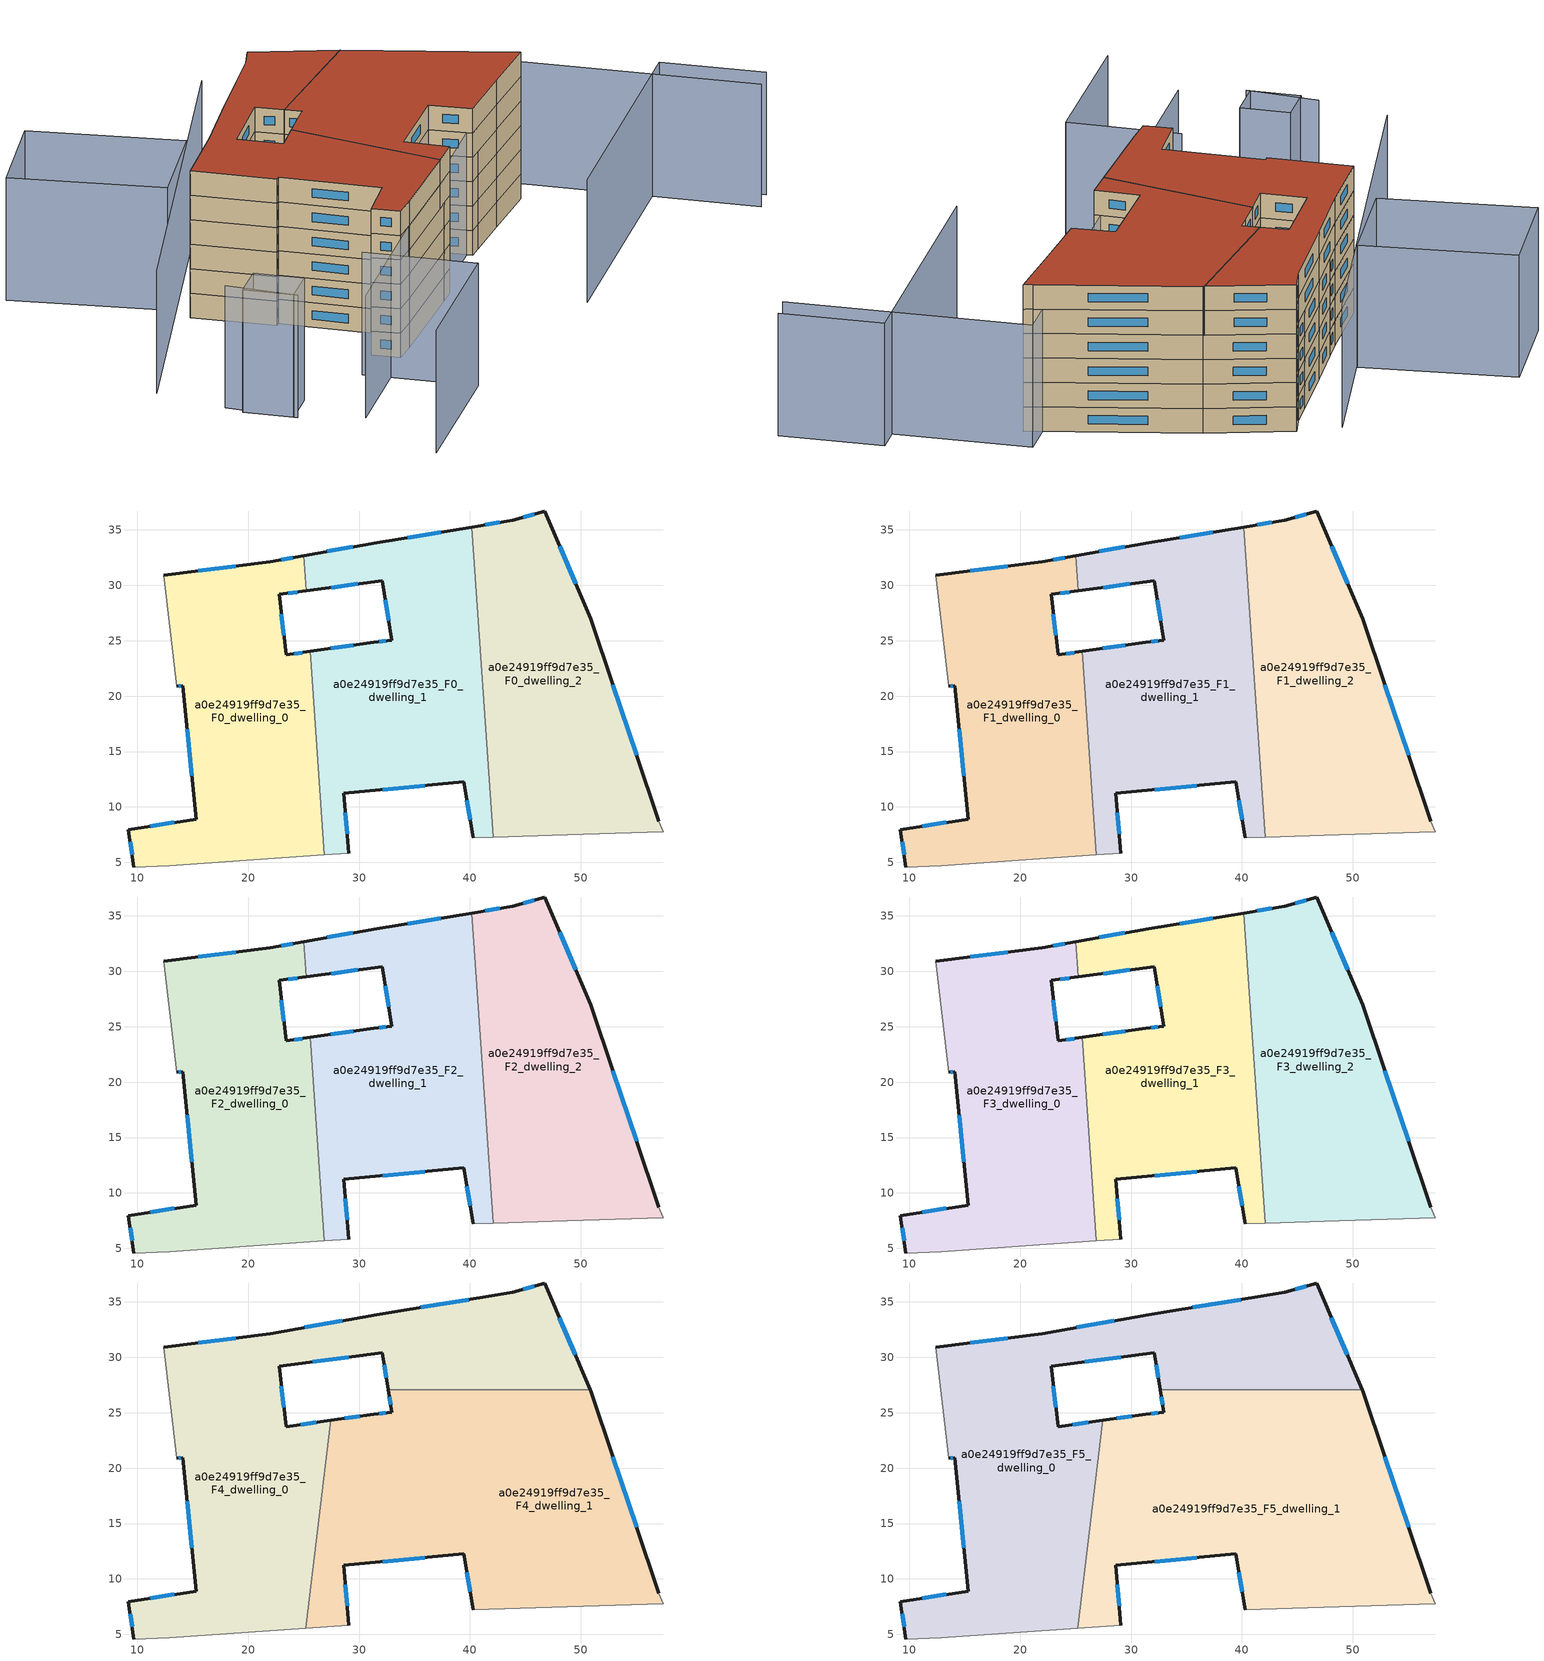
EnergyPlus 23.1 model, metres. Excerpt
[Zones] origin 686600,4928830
a0e24919ff9d7e35_F0_dwelling_0
 floor ground (EU_floor_Construction): 25.02,32.68 25.23,29.5 22.8,29.17 23.42,23.72 25.61,24.04 26.86,5.69 12.88,4.71 9.69,4.58 9.17,7.95 15.32,8.91 14.09,20.94 13.55,20.89 12.39,30.89 21.99,32.14 z0
 wall outside (EU_wall_Construction): 13.55,20.89 14.09,20.94 15.32,8.91 9.17,7.95 9.69,4.58 / 25.02,32.68 21.99,32.14 12.39,30.89 / 25.61,24.04 23.42,23.72 22.8,29.17 25.23,29.5 z0:3
 wall adiabatic (EU_wall_Construction): 12.39,30.89 13.55,20.89 / 9.69,4.58 12.88,4.71 26.86,5.69 z0:3
 wall to a0e24919ff9d7e35_F0_dwelling_1 (EU_wall_Construction): 25.23,29.5 25.02,32.68 / 26.86,5.69 25.61,24.04 z0:3
 window (EU_Window_Construction): 13.32,8.6 11.17,8.26 / 14.49,17.03 14.92,12.82 / 13.73,20.91 13.92,20.92 / 18.87,31.73 15.52,31.3 / 24.03,32.5 22.98,32.31 / 23.59,29.28 24.44,29.39 / 23.22,25.49 23,27.4 / 24.9,23.93 24.13,23.82 / 9.34,6.86 9.52,5.68 z0.98:2.02
a0e24919ff9d7e35_F0_dwelling_1
 floor ground (EU_floor_Construction): 40.18,35.25 42.09,7.27 40.28,7.21 39.45,12.26 28.63,11.22 29.06,5.84 26.86,5.69 25.61,24.04 31.31,24.86 32.94,25.04 32.11,30.42 25.23,29.5 25.02,32.68 31.58,33.84 z0
 wall outside (EU_wall_Construction): 29.06,5.84 28.63,11.22 39.45,12.26 40.28,7.21 / 25.23,29.5 32.11,30.42 32.94,25.04 31.31,24.86 25.61,24.04 / 40.18,35.25 31.58,33.84 25.02,32.68 z0:3
 wall adiabatic (EU_wall_Construction): 26.86,5.69 29.06,5.84 / 40.28,7.21 42.09,7.27 z0:3
 wall to a0e24919ff9d7e35_F0_dwelling_2 (EU_wall_Construction): 42.09,7.27 40.18,35.25 z0:3
 window (EU_Window_Construction): 28.92,7.59 28.77,9.47 / 29.46,24.59 27.46,24.3 / 32.41,24.98 31.84,24.92 / 32.38,28.67 32.67,26.79 / 27.47,29.8 29.88,30.12 / 29.45,33.46 27.15,33.05 / 37.39,34.79 34.38,34.3 / 39.72,10.62 40.01,8.85 / 32.15,11.56 35.93,11.92 z0.98:2.02
a0e24919ff9d7e35_F0_dwelling_2
 floor ground (EU_floor_Construction): 46.74,36.7 50.9,26.97 57.03,8.73 57.45,7.75 48.76,7.49 42.09,7.27 40.18,35.25 43.88,35.86 z0
 wall outside (EU_wall_Construction): 57.03,8.73 50.9,26.97 46.74,36.7 43.88,35.86 40.18,35.25 z0:3
 wall adiabatic (EU_wall_Construction): 42.09,7.27 48.76,7.49 57.45,7.75 57.03,8.73 z0:3
 window (EU_Window_Construction): 42.68,35.66 41.39,35.45 / 45.81,36.43 44.81,36.13 / 49.55,30.13 48.1,33.54 / 55.04,14.66 52.9,21.04 z0.98:2.02
a0e24919ff9d7e35_F1_dwelling_0
 floor to a0e24919ff9d7e35_F0_dwelling_0 (EU_floor_Construction): 25.02,32.68 25.23,29.5 22.8,29.17 23.42,23.72 25.61,24.04 26.86,5.69 12.88,4.71 9.69,4.58 9.17,7.95 15.32,8.91 14.09,20.94 13.55,20.89 12.39,30.89 21.99,32.14 z3
 wall outside (EU_wall_Construction): 13.55,20.89 14.09,20.94 15.32,8.91 9.17,7.95 9.69,4.58 / 25.02,32.68 21.99,32.14 12.39,30.89 / 25.61,24.04 23.42,23.72 22.8,29.17 25.23,29.5 z3:6
 wall adiabatic (EU_wall_Construction): 12.39,30.89 13.55,20.89 / 9.69,4.58 12.88,4.71 26.86,5.69 z3:6
 wall to a0e24919ff9d7e35_F1_dwelling_1 (EU_wall_Construction): 25.23,29.5 25.02,32.68 / 26.86,5.69 25.61,24.04 z3:6
 window (EU_Window_Construction): 13.32,8.6 11.17,8.26 / 14.49,17.03 14.92,12.82 / 13.73,20.91 13.92,20.92 / 18.87,31.73 15.52,31.3 / 24.03,32.5 22.98,32.31 / 23.59,29.28 24.44,29.39 / 23.22,25.49 23,27.4 / 24.9,23.93 24.13,23.82 / 9.34,6.86 9.52,5.68 z3.98:5.02
a0e24919ff9d7e35_F1_dwelling_1
 floor to a0e24919ff9d7e35_F0_dwelling_1 (EU_floor_Construction): 40.18,35.25 42.09,7.27 40.28,7.21 39.45,12.26 28.63,11.22 29.06,5.84 26.86,5.69 25.61,24.04 31.31,24.86 32.94,25.04 32.11,30.42 25.23,29.5 25.02,32.68 31.58,33.84 z3
 wall outside (EU_wall_Construction): 29.06,5.84 28.63,11.22 39.45,12.26 40.28,7.21 / 25.23,29.5 32.11,30.42 32.94,25.04 31.31,24.86 25.61,24.04 / 40.18,35.25 31.58,33.84 25.02,32.68 z3:6
 wall adiabatic (EU_wall_Construction): 26.86,5.69 29.06,5.84 / 40.28,7.21 42.09,7.27 z3:6
 wall to a0e24919ff9d7e35_F1_dwelling_2 (EU_wall_Construction): 42.09,7.27 40.18,35.25 z3:6
 window (EU_Window_Construction): 28.92,7.59 28.77,9.47 / 29.46,24.59 27.46,24.3 / 32.41,24.98 31.84,24.92 / 32.38,28.67 32.67,26.79 / 27.47,29.8 29.88,30.12 / 29.45,33.46 27.15,33.05 / 37.39,34.79 34.38,34.3 / 39.72,10.62 40.01,8.85 / 32.15,11.56 35.93,11.92 z3.98:5.02
a0e24919ff9d7e35_F1_dwelling_2
 floor to a0e24919ff9d7e35_F0_dwelling_2 (EU_floor_Construction): 46.74,36.7 50.9,26.97 57.03,8.73 57.45,7.75 48.76,7.49 42.09,7.27 40.18,35.25 43.88,35.86 z3
 wall outside (EU_wall_Construction): 57.03,8.73 50.9,26.97 46.74,36.7 43.88,35.86 40.18,35.25 z3:6
 wall adiabatic (EU_wall_Construction): 42.09,7.27 48.76,7.49 57.45,7.75 57.03,8.73 z3:6
 window (EU_Window_Construction): 42.68,35.66 41.39,35.45 / 45.81,36.43 44.81,36.13 / 49.55,30.13 48.1,33.54 / 55.04,14.66 52.9,21.04 z3.98:5.02
a0e24919ff9d7e35_F2_dwelling_0
 floor to a0e24919ff9d7e35_F1_dwelling_0 (EU_floor_Construction): 25.02,32.68 25.23,29.5 22.8,29.17 23.42,23.72 25.61,24.04 26.86,5.69 12.88,4.71 9.69,4.58 9.17,7.95 15.32,8.91 14.09,20.94 13.55,20.89 12.39,30.89 21.99,32.14 z6
 wall outside (EU_wall_Construction): 13.55,20.89 14.09,20.94 15.32,8.91 9.17,7.95 9.69,4.58 / 25.02,32.68 21.99,32.14 12.39,30.89 / 25.61,24.04 23.42,23.72 22.8,29.17 25.23,29.5 z6:9
 wall adiabatic (EU_wall_Construction): 12.39,30.89 13.55,20.89 / 9.69,4.58 12.88,4.71 26.86,5.69 z6:9
 wall to a0e24919ff9d7e35_F2_dwelling_1 (EU_wall_Construction): 25.23,29.5 25.02,32.68 / 26.86,5.69 25.61,24.04 z6:9
 window (EU_Window_Construction): 13.32,8.6 11.17,8.26 / 14.49,17.03 14.92,12.82 / 13.73,20.91 13.92,20.92 / 18.87,31.73 15.52,31.3 / 24.03,32.5 22.98,32.31 / 23.59,29.28 24.44,29.39 / 23.22,25.49 23,27.4 / 24.9,23.93 24.13,23.82 / 9.34,6.86 9.52,5.68 z6.98:8.02
a0e24919ff9d7e35_F2_dwelling_1
 floor to a0e24919ff9d7e35_F1_dwelling_1 (EU_floor_Construction): 40.18,35.25 42.09,7.27 40.28,7.21 39.45,12.26 28.63,11.22 29.06,5.84 26.86,5.69 25.61,24.04 31.31,24.86 32.94,25.04 32.11,30.42 25.23,29.5 25.02,32.68 31.58,33.84 z6
 wall outside (EU_wall_Construction): 29.06,5.84 28.63,11.22 39.45,12.26 40.28,7.21 / 25.23,29.5 32.11,30.42 32.94,25.04 31.31,24.86 25.61,24.04 / 40.18,35.25 31.58,33.84 25.02,32.68 z6:9
 wall adiabatic (EU_wall_Construction): 26.86,5.69 29.06,5.84 / 40.28,7.21 42.09,7.27 z6:9
 wall to a0e24919ff9d7e35_F2_dwelling_2 (EU_wall_Construction): 42.09,7.27 40.18,35.25 z6:9
 window (EU_Window_Construction): 28.92,7.59 28.77,9.47 / 29.46,24.59 27.46,24.3 / 32.41,24.98 31.84,24.92 / 32.38,28.67 32.67,26.79 / 27.47,29.8 29.88,30.12 / 29.45,33.46 27.15,33.05 / 37.39,34.79 34.38,34.3 / 39.72,10.62 40.01,8.85 / 32.15,11.56 35.93,11.92 z6.98:8.02
a0e24919ff9d7e35_F2_dwelling_2
 floor to a0e24919ff9d7e35_F1_dwelling_2 (EU_floor_Construction): 46.74,36.7 50.9,26.97 57.03,8.73 57.45,7.75 48.76,7.49 42.09,7.27 40.18,35.25 43.88,35.86 z6
 wall outside (EU_wall_Construction): 57.03,8.73 50.9,26.97 46.74,36.7 43.88,35.86 40.18,35.25 z6:9
 wall adiabatic (EU_wall_Construction): 42.09,7.27 48.76,7.49 57.45,7.75 57.03,8.73 z6:9
 window (EU_Window_Construction): 42.68,35.66 41.39,35.45 / 45.81,36.43 44.81,36.13 / 49.55,30.13 48.1,33.54 / 55.04,14.66 52.9,21.04 z6.98:8.02
a0e24919ff9d7e35_F3_dwelling_0
 floor to a0e24919ff9d7e35_F2_dwelling_0 (EU_floor_Construction): 25.02,32.68 25.23,29.5 22.8,29.17 23.42,23.72 25.61,24.04 26.86,5.69 12.88,4.71 9.69,4.58 9.17,7.95 15.32,8.91 14.09,20.94 13.55,20.89 12.39,30.89 21.99,32.14 z9
 wall outside (EU_wall_Construction): 13.55,20.89 14.09,20.94 15.32,8.91 9.17,7.95 9.69,4.58 / 25.02,32.68 21.99,32.14 12.39,30.89 / 25.61,24.04 23.42,23.72 22.8,29.17 25.23,29.5 z9:12
 wall adiabatic (EU_wall_Construction): 12.39,30.89 13.55,20.89 / 9.69,4.58 12.88,4.71 26.86,5.69 z9:12
 wall to a0e24919ff9d7e35_F3_dwelling_1 (EU_wall_Construction): 25.23,29.5 25.02,32.68 / 26.86,5.69 25.61,24.04 z9:12
 window (EU_Window_Construction): 13.32,8.6 11.17,8.26 / 14.49,17.03 14.92,12.82 / 13.73,20.91 13.92,20.92 / 18.87,31.73 15.52,31.3 / 24.03,32.5 22.98,32.31 / 23.59,29.28 24.44,29.39 / 23.22,25.49 23,27.4 / 24.9,23.93 24.13,23.82 / 9.34,6.86 9.52,5.68 z9.98:11.02
a0e24919ff9d7e35_F3_dwelling_1
 floor to a0e24919ff9d7e35_F2_dwelling_1 (EU_floor_Construction): 40.18,35.25 42.09,7.27 40.28,7.21 39.45,12.26 28.63,11.22 29.06,5.84 26.86,5.69 25.61,24.04 31.31,24.86 32.94,25.04 32.11,30.42 25.23,29.5 25.02,32.68 31.58,33.84 z9
 wall outside (EU_wall_Construction): 29.06,5.84 28.63,11.22 39.45,12.26 40.28,7.21 / 25.23,29.5 32.11,30.42 32.94,25.04 31.31,24.86 25.61,24.04 / 40.18,35.25 31.58,33.84 25.02,32.68 z9:12
 wall adiabatic (EU_wall_Construction): 26.86,5.69 29.06,5.84 / 40.28,7.21 42.09,7.27 z9:12
 wall to a0e24919ff9d7e35_F3_dwelling_2 (EU_wall_Construction): 42.09,7.27 40.18,35.25 z9:12
 window (EU_Window_Construction): 28.92,7.59 28.77,9.47 / 29.46,24.59 27.46,24.3 / 32.41,24.98 31.84,24.92 / 32.38,28.67 32.67,26.79 / 27.47,29.8 29.88,30.12 / 29.45,33.46 27.15,33.05 / 37.39,34.79 34.38,34.3 / 39.72,10.62 40.01,8.85 / 32.15,11.56 35.93,11.92 z9.98:11.02
a0e24919ff9d7e35_F3_dwelling_2
 floor to a0e24919ff9d7e35_F2_dwelling_2 (EU_floor_Construction): 46.74,36.7 50.9,26.97 57.03,8.73 57.45,7.75 48.76,7.49 42.09,7.27 40.18,35.25 43.88,35.86 z9
 wall outside (EU_wall_Construction): 57.03,8.73 50.9,26.97 46.74,36.7 43.88,35.86 40.18,35.25 z9:12
 wall adiabatic (EU_wall_Construction): 42.09,7.27 48.76,7.49 57.45,7.75 57.03,8.73 z9:12
 window (EU_Window_Construction): 42.68,35.66 41.39,35.45 / 45.81,36.43 44.81,36.13 / 49.55,30.13 48.1,33.54 / 55.04,14.66 52.9,21.04 z9.98:11.02
a0e24919ff9d7e35_F4_dwelling_0
 floor to a0e24919ff9d7e35_F3_dwelling_0 (EU_floor_Construction): 25.02,32.68 25.23,29.5 22.8,29.17 23.42,23.72 25.61,24.04 26.26,14.42 25.18,5.57 12.88,4.71 9.69,4.58 9.17,7.95 15.32,8.91 14.09,20.94 13.55,20.89 12.39,30.89 21.99,32.14 z12
 floor to a0e24919ff9d7e35_F3_dwelling_1 (EU_floor_Construction): 27.47,24.3 26.26,14.42 25.61,24.04 z12; 40.18,35.25 40.74,27.09 32.63,27.09 32.11,30.42 25.23,29.5 25.02,32.68 31.58,33.84 z12
 floor to a0e24919ff9d7e35_F3_dwelling_2 (EU_floor_Construction): 46.74,36.7 50.85,27.09 40.74,27.09 40.18,35.25 43.88,35.86 z12
 wall outside (EU_wall_Construction): 27.47,24.3 23.42,23.72 22.8,29.17 32.11,30.42 32.63,27.09 / 13.55,20.89 14.09,20.94 15.32,8.91 9.17,7.95 9.69,4.58 / 50.85,27.09 46.74,36.7 43.88,35.86 31.58,33.84 21.99,32.14 12.39,30.89 z12:15
 wall adiabatic (EU_wall_Construction): 9.69,4.58 12.88,4.71 25.18,5.57 / 12.39,30.89 13.55,20.89 z12:15
 wall to a0e24919ff9d7e35_F4_dwelling_1 (EU_wall_Construction): 32.63,27.09 50.85,27.09 / 25.18,5.57 27.47,24.3 z12:15
 window (EU_Window_Construction): 32.28,29.34 32.46,28.17 / 25.83,29.58 29.09,30.01 / 23.22,25.49 23,27.4 / 26.15,24.11 24.74,23.91 / 9.34,6.86 9.52,5.68 / 13.32,8.6 11.17,8.26 / 14.49,17.03 14.92,12.82 / 13.73,20.91 13.92,20.92 / 18.87,31.73 15.52,31.3 / 28.46,33.29 25.11,32.69 / 39.88,35.2 35.58,34.5 / 45.81,36.43 44.81,36.13 / 49.52,30.21 48.08,33.57 z12.98:14.02
a0e24919ff9d7e35_F4_dwelling_1
 floor to a0e24919ff9d7e35_F3_dwelling_0 (EU_floor_Construction): 26.26,14.42 26.86,5.69 25.18,5.57 z12
 floor to a0e24919ff9d7e35_F3_dwelling_1 (EU_floor_Construction): 40.74,27.09 42.09,7.27 40.28,7.21 39.45,12.26 28.63,11.22 29.06,5.84 26.86,5.69 26.26,14.42 27.47,24.3 31.31,24.86 32.94,25.04 32.63,27.09 z12
 floor to a0e24919ff9d7e35_F3_dwelling_2 (EU_floor_Construction): 50.9,26.97 57.03,8.73 57.45,7.75 48.76,7.49 42.09,7.27 40.74,27.09 50.85,27.09 z12
 wall outside (EU_wall_Construction): 29.06,5.84 28.63,11.22 39.45,12.26 40.28,7.21 / 32.63,27.09 32.94,25.04 31.31,24.86 27.47,24.3 / 57.03,8.73 50.9,26.97 50.85,27.09 z12:15
 wall adiabatic (EU_wall_Construction): 40.28,7.21 48.76,7.49 57.45,7.75 57.03,8.73 / 25.18,5.57 29.06,5.84 z12:15
 window (EU_Window_Construction): 39.72,10.62 40.01,8.85 / 32.15,11.56 35.93,11.92 / 28.92,7.59 28.77,9.47 / 30.06,24.68 28.72,24.49 / 32.41,24.98 31.84,24.92 / 32.73,26.42 32.84,25.71 / 55.04,14.66 52.9,21.04 z12.98:14.02
a0e24919ff9d7e35_F5_dwelling_0
 floor to a0e24919ff9d7e35_F4_dwelling_0 (EU_floor_Construction): 46.74,36.7 50.85,27.09 32.63,27.09 32.11,30.42 22.8,29.17 23.42,23.72 27.47,24.3 25.18,5.57 12.88,4.71 9.69,4.58 9.17,7.95 15.32,8.91 14.09,20.94 13.55,20.89 12.39,30.89 21.99,32.14 31.58,33.84 43.88,35.86 z15
 wall outside (EU_wall_Construction): 27.47,24.3 23.42,23.72 22.8,29.17 32.11,30.42 32.63,27.09 / 13.55,20.89 14.09,20.94 15.32,8.91 9.17,7.95 9.69,4.58 / 50.85,27.09 46.74,36.7 43.88,35.86 31.58,33.84 21.99,32.14 12.39,30.89 z15:18
 wall adiabatic (EU_wall_Construction): 9.69,4.58 12.88,4.71 25.18,5.57 / 12.39,30.89 13.55,20.89 z15:18
 wall to a0e24919ff9d7e35_F5_dwelling_1 (EU_wall_Construction): 32.63,27.09 50.85,27.09 / 25.18,5.57 27.47,24.3 z15:18
 window (EU_Window_Construction): 32.28,29.34 32.46,28.17 / 25.83,29.58 29.09,30.01 / 23.22,25.49 23,27.4 / 26.15,24.11 24.74,23.91 / 9.34,6.86 9.52,5.68 / 13.32,8.6 11.17,8.26 / 14.49,17.03 14.92,12.82 / 13.73,20.91 13.92,20.92 / 18.87,31.73 15.52,31.3 / 28.46,33.29 25.11,32.69 / 39.88,35.2 35.58,34.5 / 45.81,36.43 44.81,36.13 / 49.52,30.21 48.08,33.57 z15.98:17.02
 roof outside (EU_roof_Construction): 50.85,27.09 46.74,36.7 43.88,35.86 31.58,33.84 21.99,32.14 12.39,30.89 13.55,20.89 14.09,20.94 15.32,8.91 9.17,7.95 9.69,4.58 12.88,4.71 25.18,5.57 27.47,24.3 23.42,23.72 22.8,29.17 32.11,30.42 32.63,27.09 z18
a0e24919ff9d7e35_F5_dwelling_1
 floor to a0e24919ff9d7e35_F4_dwelling_1 (EU_floor_Construction): 50.9,26.97 57.03,8.73 57.45,7.75 48.76,7.49 40.28,7.21 39.45,12.26 28.63,11.22 29.06,5.84 25.18,5.57 27.47,24.3 31.31,24.86 32.94,25.04 32.63,27.09 50.85,27.09 z15
 wall outside (EU_wall_Construction): 29.06,5.84 28.63,11.22 39.45,12.26 40.28,7.21 / 32.63,27.09 32.94,25.04 31.31,24.86 27.47,24.3 / 57.03,8.73 50.9,26.97 50.85,27.09 z15:18
 wall adiabatic (EU_wall_Construction): 40.28,7.21 48.76,7.49 57.45,7.75 57.03,8.73 / 25.18,5.57 29.06,5.84 z15:18
 window (EU_Window_Construction): 39.72,10.62 40.01,8.85 / 32.15,11.56 35.93,11.92 / 28.92,7.59 28.77,9.47 / 30.06,24.68 28.72,24.49 / 32.41,24.98 31.84,24.92 / 32.73,26.42 32.84,25.71 / 55.04,14.66 52.9,21.04 z15.98:17.02
 roof outside (EU_roof_Construction): 57.45,7.75 57.03,8.73 50.9,26.97 50.85,27.09 32.63,27.09 32.94,25.04 31.31,24.86 27.47,24.3 25.18,5.57 29.06,5.84 28.63,11.22 39.45,12.26 40.28,7.21 48.76,7.49 z18
shading: 32.07,-9.58 66.71,-5.5 / 66.71,-5.5 68.16,-17.81 / -7.98,2.29 61.41,10.34 / 61.41,10.34 64.75,-18.48 / 3.65,6.99 5.16,-6.41 / 5.16,-6.41 -14.62,-8.64 / -10.75,18.2 -10.58,9.5 / 12.39,30.89 13.55,20.89 / 43.83,41.11 -9.41,26.92 / -6.27,16.46 -5.63,10.55 / -5.63,10.55 -10.59,10.01 / -10.59,10.01 -11.23,15.92 / -11.23,15.92 -6.27,16.46 / 13.53,34.04 9.91,52.17 / 9.91,52.17 23.43,54.87 / 23.43,54.87 27.05,36.74 / 27.05,36.74 13.53,34.04 z0:15
[Building]
EU S2 Campaign: North Axis=0; Terrain=City; Solar Distribution=FullExterior
[Site:Location]
Bologna: Latitude=44.5; Longitude=11.25; Time Zone=1; Elevation=37
[SizingPeriod:WeatherFileDays]
AnnualSizingPeriod: Begin Month=1; Begin Day of Month=1; End Month=12; End Day of Month=31; Day of Week for Start Day=Monday; Use Weather File Daylight Saving Period=No; Use Weather File Rain and Snow Indicators=No
[MATERIAL]
EU_InternalMass_Material: Roughness=MediumRough; Thickness=0.1; Conductivity=1; Density=1800; Specific Heat=900; Thermal Absorptance=0.9; Solar Absorptance=0.7; Visible Absorptance=0.7
[MATERIAL:NOMASS] Roughness=MediumRough; Thermal Absorptance=0.9; Solar Absorptance=0.7; Visible Absorptance=0.7
Name | Thermal Resistance
EU_wall_NoMass | 0.905828
EU_roof_NoMass | 0.37593
EU_floor_NoMass | 0.67114
[WINDOWMATERIAL:SIMPLEGLAZINGSYSTEM]
EU_Window_SimpleGlazing: UFactor=4.52486; Solar Heat Gain Coefficient=0.85; Visible Transmittance=0.85
[CONSTRUCTION]
EU_wall_Construction: EU_wall_NoMass
EU_roof_Construction: EU_roof_NoMass
EU_floor_Construction: EU_floor_NoMass
EU_InternalMass_Construction: EU_InternalMass_Material
EU_Window_Construction: EU_Window_SimpleGlazing
[ZONE] Type=1; Multiplier=1; Ceiling Height=autocalculate; Floor Area=autocalculate; Part of Total Floor Area=Yes
Name | Volume
a0e24919ff9d7e35_F0_dwelling_0 | 973.696
a0e24919ff9d7e35_F1_dwelling_0; a0e24919ff9d7e35_F2_dwelling_0; a0e24919ff9d7e35_F3_dwelling_0 | 973.695
a0e24919ff9d7e35_F4_dwelling_0; a0e24919ff9d7e35_F4_dwelling_1; a0e24919ff9d7e35_F5_dwelling_1 | 1460.5
a0e24919ff9d7e35_F5_dwelling_0 | 1460.51
a0e24919ff9d7e35_F0_dwelling_1 | 973.61
a0e24919ff9d7e35_F1_dwelling_1; a0e24919ff9d7e35_F2_dwelling_1; a0e24919ff9d7e35_F3_dwelling_1 | 973.609
a0e24919ff9d7e35_F0_dwelling_2; a0e24919ff9d7e35_F1_dwelling_2; a0e24919ff9d7e35_F2_dwelling_2; a0e24919ff9d7e35_F3_dwelling_2 | 973.706
[INTERNALMASS] Construction=EU_InternalMass_Construction
Name | Zone or ZoneList | Surface Area
a0e24919ff9d7e35_F0_dwelling_0_EU_InternalMass | a0e24919ff9d7e35_F0_dwelling_0 | 324.565
a0e24919ff9d7e35_F0_dwelling_1_EU_InternalMass | a0e24919ff9d7e35_F0_dwelling_1 | 324.537
a0e24919ff9d7e35_F0_dwelling_2_EU_InternalMass | a0e24919ff9d7e35_F0_dwelling_2 | 324.569
a0e24919ff9d7e35_F1_dwelling_0_EU_InternalMass | a0e24919ff9d7e35_F1_dwelling_0 | 324.565
a0e24919ff9d7e35_F1_dwelling_1_EU_InternalMass | a0e24919ff9d7e35_F1_dwelling_1 | 324.537
a0e24919ff9d7e35_F1_dwelling_2_EU_InternalMass | a0e24919ff9d7e35_F1_dwelling_2 | 324.569
a0e24919ff9d7e35_F2_dwelling_0_EU_InternalMass | a0e24919ff9d7e35_F2_dwelling_0 | 324.565
a0e24919ff9d7e35_F2_dwelling_1_EU_InternalMass | a0e24919ff9d7e35_F2_dwelling_1 | 324.537
a0e24919ff9d7e35_F2_dwelling_2_EU_InternalMass | a0e24919ff9d7e35_F2_dwelling_2 | 324.569
a0e24919ff9d7e35_F3_dwelling_0_EU_InternalMass | a0e24919ff9d7e35_F3_dwelling_0 | 324.565
a0e24919ff9d7e35_F3_dwelling_1_EU_InternalMass | a0e24919ff9d7e35_F3_dwelling_1 | 324.537
a0e24919ff9d7e35_F3_dwelling_2_EU_InternalMass | a0e24919ff9d7e35_F3_dwelling_2 | 324.569
a0e24919ff9d7e35_F4_dwelling_0_EU_InternalMass | a0e24919ff9d7e35_F4_dwelling_0 | 486.838
a0e24919ff9d7e35_F4_dwelling_1_EU_InternalMass | a0e24919ff9d7e35_F4_dwelling_1 | 486.834
a0e24919ff9d7e35_F5_dwelling_0_EU_InternalMass | a0e24919ff9d7e35_F5_dwelling_0 | 486.838
a0e24919ff9d7e35_F5_dwelling_1_EU_InternalMass | a0e24919ff9d7e35_F5_dwelling_1 | 486.834
[OTHEREQUIPMENT] Fuel Type=Electricity; Design Level Calculation Method=Watts/Area; Power per Zone Floor Area=1; Fraction Latent=0; Fraction Radiant=0; Fraction Lost=0; Carbon Dioxide Generation Rate=0; EndUse Subcategory=EU_Step8_InternalGains
Name | Zone or ZoneList or Space or SpaceList | Schedule
EU_Step8_InternalGain_a0e24919ff9d7e35_F0_dwelling_0_f000 | a0e24919ff9d7e35_F0_dwelling_0 | EU_Step8_GainSchedule_a0e24919ff9d7e35_F0_dwelling_0_f000
EU_Step8_InternalGain_a0e24919ff9d7e35_F0_dwelling_1_f000 | a0e24919ff9d7e35_F0_dwelling_1 | EU_Step8_GainSchedule_a0e24919ff9d7e35_F0_dwelling_1_f000
EU_Step8_InternalGain_a0e24919ff9d7e35_F0_dwelling_2_f000 | a0e24919ff9d7e35_F0_dwelling_2 | EU_Step8_GainSchedule_a0e24919ff9d7e35_F0_dwelling_2_f000
EU_Step8_InternalGain_a0e24919ff9d7e35_F1_dwelling_0_f000 | a0e24919ff9d7e35_F1_dwelling_0 | EU_Step8_GainSchedule_a0e24919ff9d7e35_F1_dwelling_0_f000
EU_Step8_InternalGain_a0e24919ff9d7e35_F1_dwelling_1_f000 | a0e24919ff9d7e35_F1_dwelling_1 | EU_Step8_GainSchedule_a0e24919ff9d7e35_F1_dwelling_1_f000
EU_Step8_InternalGain_a0e24919ff9d7e35_F1_dwelling_2_f000 | a0e24919ff9d7e35_F1_dwelling_2 | EU_Step8_GainSchedule_a0e24919ff9d7e35_F1_dwelling_2_f000
EU_Step8_InternalGain_a0e24919ff9d7e35_F2_dwelling_0_f000 | a0e24919ff9d7e35_F2_dwelling_0 | EU_Step8_GainSchedule_a0e24919ff9d7e35_F2_dwelling_0_f000
EU_Step8_InternalGain_a0e24919ff9d7e35_F2_dwelling_1_f000 | a0e24919ff9d7e35_F2_dwelling_1 | EU_Step8_GainSchedule_a0e24919ff9d7e35_F2_dwelling_1_f000
EU_Step8_InternalGain_a0e24919ff9d7e35_F2_dwelling_2_f000 | a0e24919ff9d7e35_F2_dwelling_2 | EU_Step8_GainSchedule_a0e24919ff9d7e35_F2_dwelling_2_f000
EU_Step8_InternalGain_a0e24919ff9d7e35_F3_dwelling_0_f000 | a0e24919ff9d7e35_F3_dwelling_0 | EU_Step8_GainSchedule_a0e24919ff9d7e35_F3_dwelling_0_f000
EU_Step8_InternalGain_a0e24919ff9d7e35_F3_dwelling_1_f000 | a0e24919ff9d7e35_F3_dwelling_1 | EU_Step8_GainSchedule_a0e24919ff9d7e35_F3_dwelling_1_f000
EU_Step8_InternalGain_a0e24919ff9d7e35_F3_dwelling_2_f000 | a0e24919ff9d7e35_F3_dwelling_2 | EU_Step8_GainSchedule_a0e24919ff9d7e35_F3_dwelling_2_f000
EU_Step8_InternalGain_a0e24919ff9d7e35_F4_dwelling_0_f000 | a0e24919ff9d7e35_F4_dwelling_0 | EU_Step8_GainSchedule_a0e24919ff9d7e35_F4_dwelling_0_f000
EU_Step8_InternalGain_a0e24919ff9d7e35_F4_dwelling_1_f000 | a0e24919ff9d7e35_F4_dwelling_1 | EU_Step8_GainSchedule_a0e24919ff9d7e35_F4_dwelling_1_f000
EU_Step8_InternalGain_a0e24919ff9d7e35_F5_dwelling_0_f000 | a0e24919ff9d7e35_F5_dwelling_0 | EU_Step8_GainSchedule_a0e24919ff9d7e35_F5_dwelling_0_f000
EU_Step8_InternalGain_a0e24919ff9d7e35_F5_dwelling_1_f000 | a0e24919ff9d7e35_F5_dwelling_1 | EU_Step8_GainSchedule_a0e24919ff9d7e35_F5_dwelling_1_f000
[ZONEVENTILATION:DESIGNFLOWRATE] Schedule=EU_AlwaysOn; Design Flow Rate Calculation Method=AirChanges/Hour; Air Changes per Hour=0.73129; Ventilation Type=Natural; Fan Pressure Rise=0; Fan Total Efficiency=1; Constant Term Coefficient=1; Temperature Term Coefficient=0; Velocity Term Coefficient=0; Velocity Squared Term Coefficient=0; Minimum Indoor Temperature=-100; Maximum Indoor Temperature=100; Delta Temperature=-100; Minimum Outdoor Temperature=-100; Maximum Outdoor Temperature=100; Maximum Wind Speed=40
Name | Zone or ZoneList or Space or SpaceList
EU_ConstantAir_a0e24919ff9d7e35_F0_dwelling_0 | a0e24919ff9d7e35_F0_dwelling_0
EU_ConstantAir_a0e24919ff9d7e35_F0_dwelling_1 | a0e24919ff9d7e35_F0_dwelling_1
EU_ConstantAir_a0e24919ff9d7e35_F0_dwelling_2 | a0e24919ff9d7e35_F0_dwelling_2
EU_ConstantAir_a0e24919ff9d7e35_F1_dwelling_0 | a0e24919ff9d7e35_F1_dwelling_0
EU_ConstantAir_a0e24919ff9d7e35_F1_dwelling_1 | a0e24919ff9d7e35_F1_dwelling_1
EU_ConstantAir_a0e24919ff9d7e35_F1_dwelling_2 | a0e24919ff9d7e35_F1_dwelling_2
EU_ConstantAir_a0e24919ff9d7e35_F2_dwelling_0 | a0e24919ff9d7e35_F2_dwelling_0
EU_ConstantAir_a0e24919ff9d7e35_F2_dwelling_1 | a0e24919ff9d7e35_F2_dwelling_1
EU_ConstantAir_a0e24919ff9d7e35_F2_dwelling_2 | a0e24919ff9d7e35_F2_dwelling_2
EU_ConstantAir_a0e24919ff9d7e35_F3_dwelling_0 | a0e24919ff9d7e35_F3_dwelling_0
EU_ConstantAir_a0e24919ff9d7e35_F3_dwelling_1 | a0e24919ff9d7e35_F3_dwelling_1
EU_ConstantAir_a0e24919ff9d7e35_F3_dwelling_2 | a0e24919ff9d7e35_F3_dwelling_2
EU_ConstantAir_a0e24919ff9d7e35_F4_dwelling_0 | a0e24919ff9d7e35_F4_dwelling_0
EU_ConstantAir_a0e24919ff9d7e35_F4_dwelling_1 | a0e24919ff9d7e35_F4_dwelling_1
EU_ConstantAir_a0e24919ff9d7e35_F5_dwelling_0 | a0e24919ff9d7e35_F5_dwelling_0
EU_ConstantAir_a0e24919ff9d7e35_F5_dwelling_1 | a0e24919ff9d7e35_F5_dwelling_1
[HVACTEMPLATE:THERMOSTAT] Constant Heating Setpoint=20; Constant Cooling Setpoint=50
EU_HeatOnly_a0e24919ff9d7e35_F0_dwelling_0; EU_HeatOnly_a0e24919ff9d7e35_F0_dwelling_1; EU_HeatOnly_a0e24919ff9d7e35_F0_dwelling_2; EU_HeatOnly_a0e24919ff9d7e35_F1_dwelling_0; EU_HeatOnly_a0e24919ff9d7e35_F1_dwelling_1; EU_HeatOnly_a0e24919ff9d7e35_F1_dwelling_2; EU_HeatOnly_a0e24919ff9d7e35_F2_dwelling_0; EU_HeatOnly_a0e24919ff9d7e35_F2_dwelling_1; EU_HeatOnly_a0e24919ff9d7e35_F2_dwelling_2; EU_HeatOnly_a0e24919ff9d7e35_F3_dwelling_0; EU_HeatOnly_a0e24919ff9d7e35_F3_dwelling_1; EU_HeatOnly_a0e24919ff9d7e35_F3_dwelling_2; EU_HeatOnly_a0e24919ff9d7e35_F4_dwelling_0; EU_HeatOnly_a0e24919ff9d7e35_F4_dwelling_1; EU_HeatOnly_a0e24919ff9d7e35_F5_dwelling_0; EU_HeatOnly_a0e24919ff9d7e35_F5_dwelling_1
[HVACTEMPLATE:ZONE:IDEALLOADSAIRSYSTEM] System Availability Schedule=EU_AlwaysOn; Maximum Heating Supply Air Temperature=50; Minimum Cooling Supply Air Temperature=13; Maximum Heating Supply Air Humidity Ratio=0.0156; Minimum Cooling Supply Air Humidity Ratio=0.0077; Heating Limit=NoLimit; Cooling Limit=NoLimit; Heating Availability Schedule=EU_AlwaysOn; Cooling Availability Schedule=EU_CoolingOff; Dehumidification Control Type=ConstantSensibleHeatRatio; Cooling Sensible Heat Ratio=0.7; Dehumidification Setpoint=60; Humidification Control Type=None; Humidification Setpoint=30; Outdoor Air Method=None; Outdoor Air Flow Rate per Person=0.00944; Outdoor Air Flow Rate per Zone Floor Area=0; Outdoor Air Flow Rate per Zone=0; Demand Controlled Ventilation Type=None; Outdoor Air Economizer Type=NoEconomizer; Heat Recovery Type=None; Sensible Heat Recovery Effectiveness=0.7; Latent Heat Recovery Effectiveness=0.65
Name | Template Thermostat
a0e24919ff9d7e35_F0_dwelling_0 | EU_HeatOnly_a0e24919ff9d7e35_F0_dwelling_0
a0e24919ff9d7e35_F0_dwelling_1 | EU_HeatOnly_a0e24919ff9d7e35_F0_dwelling_1
a0e24919ff9d7e35_F0_dwelling_2 | EU_HeatOnly_a0e24919ff9d7e35_F0_dwelling_2
a0e24919ff9d7e35_F1_dwelling_0 | EU_HeatOnly_a0e24919ff9d7e35_F1_dwelling_0
a0e24919ff9d7e35_F1_dwelling_1 | EU_HeatOnly_a0e24919ff9d7e35_F1_dwelling_1
a0e24919ff9d7e35_F1_dwelling_2 | EU_HeatOnly_a0e24919ff9d7e35_F1_dwelling_2
a0e24919ff9d7e35_F2_dwelling_0 | EU_HeatOnly_a0e24919ff9d7e35_F2_dwelling_0
a0e24919ff9d7e35_F2_dwelling_1 | EU_HeatOnly_a0e24919ff9d7e35_F2_dwelling_1
a0e24919ff9d7e35_F2_dwelling_2 | EU_HeatOnly_a0e24919ff9d7e35_F2_dwelling_2
a0e24919ff9d7e35_F3_dwelling_0 | EU_HeatOnly_a0e24919ff9d7e35_F3_dwelling_0
a0e24919ff9d7e35_F3_dwelling_1 | EU_HeatOnly_a0e24919ff9d7e35_F3_dwelling_1
a0e24919ff9d7e35_F3_dwelling_2 | EU_HeatOnly_a0e24919ff9d7e35_F3_dwelling_2
a0e24919ff9d7e35_F4_dwelling_0 | EU_HeatOnly_a0e24919ff9d7e35_F4_dwelling_0
a0e24919ff9d7e35_F4_dwelling_1 | EU_HeatOnly_a0e24919ff9d7e35_F4_dwelling_1
a0e24919ff9d7e35_F5_dwelling_0 | EU_HeatOnly_a0e24919ff9d7e35_F5_dwelling_0
a0e24919ff9d7e35_F5_dwelling_1 | EU_HeatOnly_a0e24919ff9d7e35_F5_dwelling_1
[SIZING:ZONE] Zone Cooling Design Supply Air Temperature Input Method=SupplyAirTemperature; Zone Cooling Design Supply Air Temperature=13; Zone Heating Design Supply Air Temperature Input Method=SupplyAirTemperature; Zone Heating Design Supply Air Temperature=50; Zone Cooling Design Supply Air Humidity Ratio=0.008; Zone Heating Design Supply Air Humidity Ratio=0.008; Cooling Design Air Flow Method=DesignDay; Cooling Design Air Flow Rate=0; Cooling Minimum Air Flow per Zone Floor Area=0.000762; Cooling Minimum Air Flow=0; Cooling Minimum Air Flow Fraction=0.2; Heating Design Air Flow Method=DesignDay; Heating Design Air Flow Rate=0; Heating Maximum Air Flow per Zone Floor Area=0.002032; Heating Maximum Air Flow=0.141576; Heating Maximum Air Flow Fraction=0.3; Account for Dedicated Outdoor Air System=No; Dedicated Outdoor Air System Control Strategy=NeutralSupplyAir; Dedicated Outdoor Air Low Setpoint Temperature for Design=autosize; Dedicated Outdoor Air High Setpoint Temperature for Design=autosize; Zone Load Sizing Method=Sensible Load Only No Latent Load; Zone Latent Cooling Design Supply Air Humidity Ratio Input Method=HumidityRatioDifference; Zone Cooling Design Supply Air Humidity Ratio Difference=0.005; Zone Latent Heating Design Supply Air Humidity Ratio Input Method=HumidityRatioDifference; Zone Humidification Design Supply Air Humidity Ratio Difference=0.005
a0e24919ff9d7e35_F0_dwelling_0; a0e24919ff9d7e35_F0_dwelling_1; a0e24919ff9d7e35_F0_dwelling_2; a0e24919ff9d7e35_F1_dwelling_0; a0e24919ff9d7e35_F1_dwelling_1; a0e24919ff9d7e35_F1_dwelling_2; a0e24919ff9d7e35_F2_dwelling_0; a0e24919ff9d7e35_F2_dwelling_1; a0e24919ff9d7e35_F2_dwelling_2; a0e24919ff9d7e35_F3_dwelling_0; a0e24919ff9d7e35_F3_dwelling_1; a0e24919ff9d7e35_F3_dwelling_2; a0e24919ff9d7e35_F4_dwelling_0; a0e24919ff9d7e35_F4_dwelling_1; a0e24919ff9d7e35_F5_dwelling_0; a0e24919ff9d7e35_F5_dwelling_1
[SCHEDULE:CONSTANT]
Name | Hourly Value
EU_AlwaysOn | 1
EU_CoolingOff | 0
[SCHEDULE:FILE] Column Number=1; Rows to Skip at Top=0; Number of Hours of Data=8760; Column Separator=Comma; Interpolate to Timestep=No; Minutes per Item=60; Adjust Schedule for Daylight Savings=Yes
Name | File
EU_Step8_GainSchedule_a0e24919ff9d7e35_F0_dwelling_0_f000 | ../../schedules/a0e24919ff9d7e35/a0e24919ff9d7e35_F0_dwelling_0_f000_gain.csv
EU_Step8_GainSchedule_a0e24919ff9d7e35_F0_dwelling_1_f000 | ../../schedules/a0e24919ff9d7e35/a0e24919ff9d7e35_F0_dwelling_1_f000_gain.csv
EU_Step8_GainSchedule_a0e24919ff9d7e35_F0_dwelling_2_f000 | ../../schedules/a0e24919ff9d7e35/a0e24919ff9d7e35_F0_dwelling_2_f000_gain.csv
EU_Step8_GainSchedule_a0e24919ff9d7e35_F1_dwelling_0_f000 | ../../schedules/a0e24919ff9d7e35/a0e24919ff9d7e35_F1_dwelling_0_f000_gain.csv
EU_Step8_GainSchedule_a0e24919ff9d7e35_F1_dwelling_1_f000 | ../../schedules/a0e24919ff9d7e35/a0e24919ff9d7e35_F1_dwelling_1_f000_gain.csv
EU_Step8_GainSchedule_a0e24919ff9d7e35_F1_dwelling_2_f000 | ../../schedules/a0e24919ff9d7e35/a0e24919ff9d7e35_F1_dwelling_2_f000_gain.csv
EU_Step8_GainSchedule_a0e24919ff9d7e35_F2_dwelling_0_f000 | ../../schedules/a0e24919ff9d7e35/a0e24919ff9d7e35_F2_dwelling_0_f000_gain.csv
EU_Step8_GainSchedule_a0e24919ff9d7e35_F2_dwelling_1_f000 | ../../schedules/a0e24919ff9d7e35/a0e24919ff9d7e35_F2_dwelling_1_f000_gain.csv
EU_Step8_GainSchedule_a0e24919ff9d7e35_F2_dwelling_2_f000 | ../../schedules/a0e24919ff9d7e35/a0e24919ff9d7e35_F2_dwelling_2_f000_gain.csv
EU_Step8_GainSchedule_a0e24919ff9d7e35_F3_dwelling_0_f000 | ../../schedules/a0e24919ff9d7e35/a0e24919ff9d7e35_F3_dwelling_0_f000_gain.csv
EU_Step8_GainSchedule_a0e24919ff9d7e35_F3_dwelling_1_f000 | ../../schedules/a0e24919ff9d7e35/a0e24919ff9d7e35_F3_dwelling_1_f000_gain.csv
EU_Step8_GainSchedule_a0e24919ff9d7e35_F3_dwelling_2_f000 | ../../schedules/a0e24919ff9d7e35/a0e24919ff9d7e35_F3_dwelling_2_f000_gain.csv
EU_Step8_GainSchedule_a0e24919ff9d7e35_F4_dwelling_0_f000 | ../../schedules/a0e24919ff9d7e35/a0e24919ff9d7e35_F4_dwelling_0_f000_gain.csv
EU_Step8_GainSchedule_a0e24919ff9d7e35_F4_dwelling_1_f000 | ../../schedules/a0e24919ff9d7e35/a0e24919ff9d7e35_F4_dwelling_1_f000_gain.csv
EU_Step8_GainSchedule_a0e24919ff9d7e35_F5_dwelling_0_f000 | ../../schedules/a0e24919ff9d7e35/a0e24919ff9d7e35_F5_dwelling_0_f000_gain.csv
EU_Step8_GainSchedule_a0e24919ff9d7e35_F5_dwelling_1_f000 | ../../schedules/a0e24919ff9d7e35/a0e24919ff9d7e35_F5_dwelling_1_f000_gain.csv
